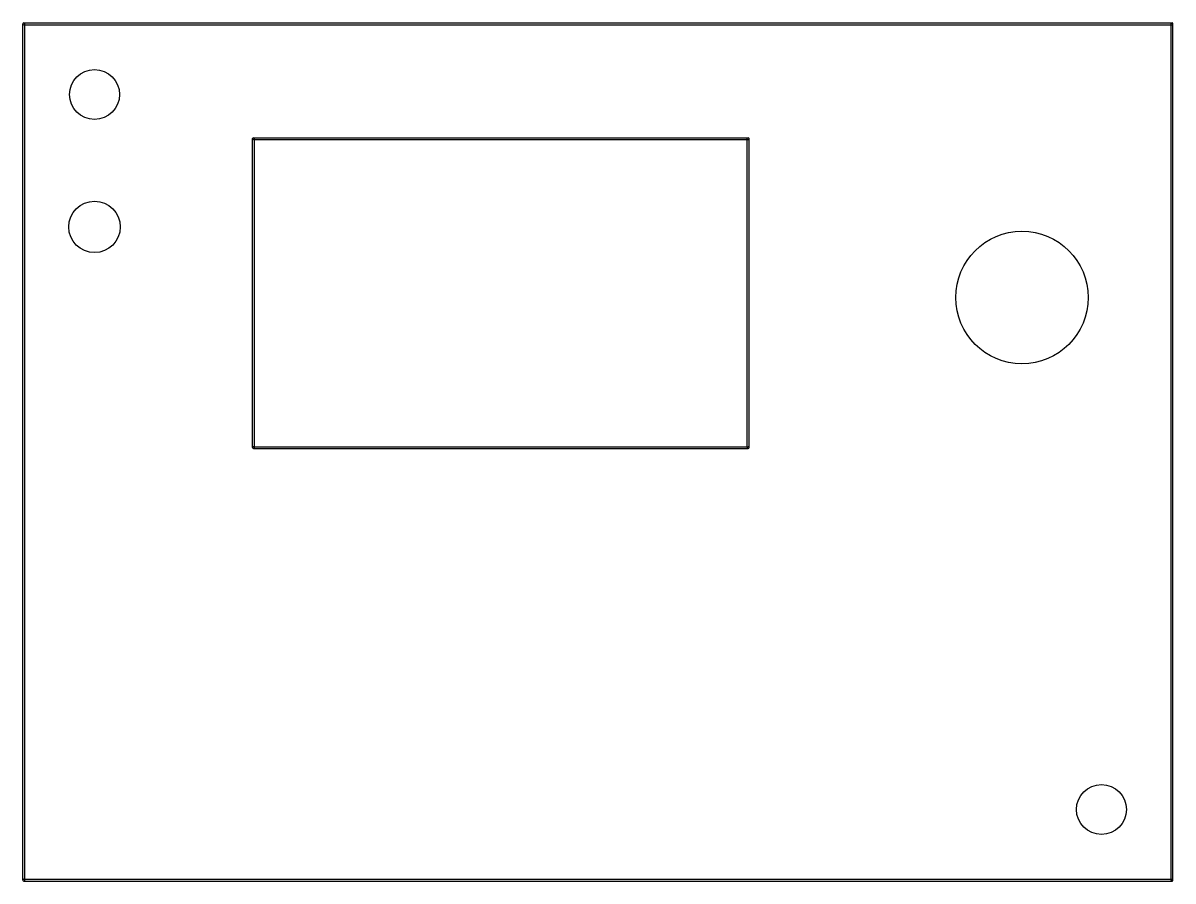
# Model space of a CAD drawing. Extents: x 222.9 to 288.1, y -185.6 to -136.9.
import ezdxf

# ---------------------------------------------------------------- set-up
doc = ezdxf.new("R2010")
doc.units = 0
doc.header["$MEASUREMENT"] = 0
doc.layers.add('BLACK', color=250, linetype='CONTINUOUS')

msp = doc.modelspace()

# ---------------------------------------------------------------- linework, layer by layer
at = {"layer": 'BLACK'}
for p, q in [((222.95, -185.5), (222.95, -137)), ((223, -136.95), (288, -136.95)), ((223, -137.05), (288, -137.05)), ((223.05, -185.5), (223.05, -137)), ((287.95, -185.5), (287.95, -137)), ((288.05, -185.5), (288.05, -137)), ((235.95, -161), (235.95, -143.5)), ((236, -143.45), (264, -143.45)), ((236, -143.55), (264, -143.55)), ((236.05, -161), (236.05, -143.5)), ((263.95, -161), (263.95, -143.5)), ((264.05, -161), (264.05, -143.5)), ((236, -160.95), (264, -160.95)), ((236, -161.05), (264, -161.05)), ((223, -185.45), (288, -185.45)), ((223, -185.55), (288, -185.55))]:
    msp.add_line(p, q, dxfattribs=at)
for centre, radius in [((227, -141), 1.414), ((227, -148.5), 1.458), ((279.5, -152.5), 3.75), ((284, -181.5), 1.414)]:
    msp.add_circle(centre, radius, dxfattribs=at)
for centre, start, end in [((223, -137), 360, 540), ((223, -137), 90, 270), ((288, -137), 360, 540), ((288, -137), 270, 450), ((236, -143.5), 360, 540), ((236, -143.5), 90, 270), ((264, -143.5), 360, 540), ((264, -143.5), 270, 450), ((236, -161), 90, 270), ((236, -161), 180, 360), ((264, -161), 180, 360), ((264, -161), 270, 450), ((223, -185.5), 90, 270), ((223, -185.5), 180, 360), ((288, -185.5), 180, 360), ((288, -185.5), 270, 450)]:
    msp.add_arc(centre, 0.05, start, end, dxfattribs=at)

doc.saveas('drawing.dxf')
